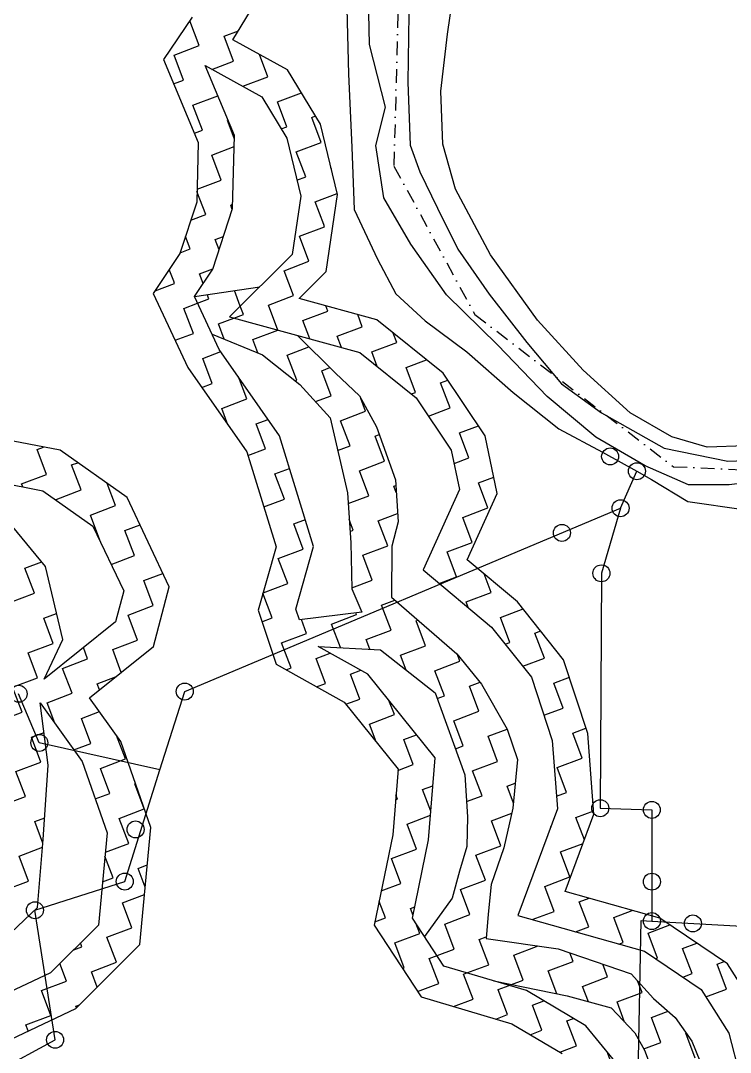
# Model space of a CAD drawing. Header units: metres. Extents: x 307096 to 311250, y 1932270 to 1936190.
# Drawn here: x 309086.2 to 309346.1, y 1935112.3 to 1935490.2 of the extents above; entities that cross this region are included whole.
import ezdxf

# ---------------------------------------------------------------- set-up
doc = ezdxf.new("R2010")
doc.units = ezdxf.units.M
doc.linetypes.add('DASHDOT', pattern=[1, 0.5, -0.25, 0, -0.25])
for name, color, linetype in [('LINE_WATER', 4, 'Continuous'), ('POLY_HATCH', 12, 'Continuous'), ('POLY_PARCEL', 6, 'Continuous'), ('POLY_WATER', 4, 'Continuous'), ('V_BOUND_STREAM_LINE', 7, 'DASHDOT')]:
    doc.layers.add(name, color=color, linetype=linetype)

msp = doc.modelspace()

# ---------------------------------------------------------------- linework, layer by layer
for centre in [(309302.09, 1935330.59), (309311.89, 1935325.16), (309305.9, 1935311.6), (309284.44, 1935302.57), (309298.87, 1935287.77), (309085.48, 1935243.66), (309146.29, 1935244.48), (309093.05, 1935225.68), (309298.48, 1935201.72), (309317.35, 1935201.14), (309128.3, 1935193.98), (309124.32, 1935174.88), (309317.37, 1935174.84), (309091.46, 1935164.39), (309317.38, 1935160.39), (309332.38, 1935159.55), (309098.83, 1935116.91)]:
    msp.add_circle(centre, 3.11)
at = {"layer": 'LINE_WATER'}
for p, q in [((309213.92, 1935481.51), (309213.52, 1935504.08)), ((309228.36, 1935492.54), (309228, 1935467.66)), ((309219.83, 1935458.53), (309213.92, 1935481.51)), ((309228, 1935467.66), (309228.9, 1935444.53)), ((309216.31, 1935444.46), (309219.83, 1935458.53)), ((309219.16, 1935425.32), (309216.31, 1935444.46)), ((309228.9, 1935444.53), (309232.4, 1935434.83)), ((309232.4, 1935434.83), (309238.88, 1935421.47)), ((309229.06, 1935408.3), (309219.16, 1935425.32)), ((309238.88, 1935421.47), (309246.27, 1935406.53)), ((309242.18, 1935389.82), (309229.06, 1935408.3)), ((309246.27, 1935406.53), (309257.79, 1935389.96)), ((309261, 1935371.35), (309242.18, 1935389.82)), ((309257.79, 1935389.96), (309271.62, 1935372.35)), ((309279.05, 1935352.59), (309261, 1935371.35)), ((309271.62, 1935372.35), (309284.23, 1935357.14)), ((309284.23, 1935357.14), (309298.93, 1935346.56)), ((309296.89, 1935337.67), (309279.05, 1935352.59)), ((309298.93, 1935346.56), (309321.85, 1935333.65)), ((309314.88, 1935327.09), (309296.89, 1935337.67)), ((309321.85, 1935333.65), (309345.22, 1935328.89)), ((309330.77, 1935320.17), (309314.88, 1935327.09)), ((309345.22, 1935328.89), (309357.7, 1935329.29)), ((309360.58, 1935321.97), (309345.66, 1935320.17)), ((309345.66, 1935320.17), (309330.77, 1935320.17))]:
    msp.add_line(p, q, dxfattribs=at)
at = {"layer": 'POLY_HATCH'}
for p, q in [((309163.96, 1935483.15), (309171.73, 1935496.01)), ((309149, 1935491.47), (309138.47, 1935475.95)), ((309183.95, 1935472.17), (309163.96, 1935483.15)), ((309138.47, 1935475.95), (309151.25, 1935445.61)), ((309164.52, 1935448.11), (309153.73, 1935473.71)), ((309153.73, 1935473.71), (309174.5, 1935462.3)), ((309196.01, 1935452.29), (309183.95, 1935472.17)), ((309174.5, 1935462.3), (309183.67, 1935447.2)), ((309202.26, 1935426.46), (309196.01, 1935452.29)), ((309163.81, 1935421.37), (309164.52, 1935448.11)), ((309183.67, 1935447.2), (309188.83, 1935425.85)), ((309151.25, 1935445.61), (309150.67, 1935423.65)), ((309188.83, 1935425.85), (309185.69, 1935404.58)), ((309198.1, 1935398.32), (309202.26, 1935426.46)), ((309150.67, 1935423.65), (309144.56, 1935404.96)), ((309156.54, 1935399.15), (309163.81, 1935421.37)), ((309144.56, 1935404.96), (309134.79, 1935390.27)), ((309185.69, 1935404.58), (309162.72, 1935381.67)), ((309149.88, 1935389.13), (309156.54, 1935399.15)), ((309188.15, 1935388.39), (309198.1, 1935398.32)), ((309134.79, 1935390.27), (309147.45, 1935363.11)), ((309149.88, 1935389.13), (309173.83, 1935392.75)), ((309158.92, 1935369.73), (309149.88, 1935389.13)), ((309216.61, 1935380.6), (309188.15, 1935388.39)), ((309162.72, 1935381.67), (309210.47, 1935368.6)), ((309240.91, 1935361.05), (309216.61, 1935380.6)), ((309156.3, 1935375.36), (309174.75, 1935367.84)), ((309187.59, 1935374.86), (309201.47, 1935361.08)), ((309181.01, 1935338.18), (309158.92, 1935369.73)), ((309174.75, 1935367.84), (309188.5, 1935356.96)), ((309210.47, 1935368.6), (309231.07, 1935352.03)), ((309147.45, 1935363.11), (309169.01, 1935332.31)), ((309201.47, 1935361.08), (309210.24, 1935352.74)), ((309256.27, 1935338.12), (309240.91, 1935361.05)), ((309188.5, 1935356.96), (309199.57, 1935344.66)), ((309210.24, 1935352.74), (309216.51, 1935341.44)), ((309231.07, 1935352.03), (309243.89, 1935332.89)), ((309199.57, 1935344.66), (309205.87, 1935317.3)), ((309216.51, 1935341.44), (309223.46, 1935321.96)), ((309100.65, 1935332.83), (309073.22, 1935338.18)), ((309193.5, 1935297.59), (309181.01, 1935338.18)), ((309260.75, 1935316.99), (309256.27, 1935338.12)), ((309125.17, 1935315.54), (309100.65, 1935332.83)), ((309169.01, 1935332.31), (309179.74, 1935297.44)), ((309243.89, 1935332.89), (309246.94, 1935318.49)), ((309072.58, 1935322.26), (309094.33, 1935318.02)), ((309223.46, 1935321.96), (309224.41, 1935306.65)), ((309094.33, 1935318.02), (309112.7, 1935305.06)), ((309246.94, 1935318.49), (309233.59, 1935289)), ((309140.64, 1935282.85), (309125.17, 1935315.54)), ((309205.87, 1935317.3), (309207.18, 1935298.91)), ((309249.76, 1935292.71), (309260.75, 1935316.99)), ((309095.29, 1935290.3), (309079.96, 1935308.9)), ((309224.41, 1935306.65), (309222.14, 1935297.75)), ((309112.7, 1935305.06), (309123.95, 1935281.3)), ((309179.74, 1935297.44), (309173.16, 1935274.29)), ((309186.97, 1935274.62), (309193.5, 1935297.59)), ((309207.18, 1935298.91), (309207.48, 1935282.15)), ((309222.14, 1935297.75), (309222.07, 1935278.99)), ((309268.17, 1935277.38), (309249.76, 1935292.71)), ((309101.62, 1935263.56), (309095.29, 1935290.3)), ((309233.59, 1935289), (309258.68, 1935268.11)), ((309123.95, 1935281.3), (309120.98, 1935270.02)), ((309134.89, 1935260.99), (309140.64, 1935282.85)), ((309207.48, 1935282.15), (309211.14, 1935273.49)), ((309222.07, 1935278.99), (309245.96, 1935258.27)), ((309285.06, 1935256.1), (309268.17, 1935277.38)), ((309173.16, 1935274.29), (309179.81, 1935254.52)), ((309188.29, 1935270.72), (309186.97, 1935274.62)), ((309211.14, 1935273.49), (309188.29, 1935270.72)), ((309120.98, 1935270.02), (309094.81, 1935249)), ((309258.68, 1935268.11), (309273.26, 1935249.75)), ((309094.81, 1935249), (309101.62, 1935263.56)), ((309111.44, 1935242.16), (309134.89, 1935260.99)), ((309213.38, 1935250.81), (309195.21, 1935261.01)), ((309195.21, 1935261.01), (309217.95, 1935259.73)), ((309217.95, 1935259.73), (309237.96, 1935243.97)), ((309245.96, 1935258.27), (309254.96, 1935247.2)), ((309179.81, 1935254.52), (309204.69, 1935240.55)), ((309293.9, 1935229.1), (309285.06, 1935256.1)), ((309237.99, 1935220.23), (309213.38, 1935250.81)), ((309254.96, 1935247.2), (309264.41, 1935230.67)), ((309273.26, 1935249.75), (309280.86, 1935226.51)), ((309237.96, 1935243.97), (309248.89, 1935213.94)), ((309096.34, 1935217.46), (309093.39, 1935240.3)), ((309093.39, 1935240.3), (309108.76, 1935218.87)), ((309122.88, 1935226.21), (309111.44, 1935242.16)), ((309204.69, 1935240.55), (309224.41, 1935216.05)), ((309264.41, 1935230.67), (309268.18, 1935219.63)), ((309296.16, 1935199.62), (309293.9, 1935229.1)), ((309133.91, 1935194.7), (309122.88, 1935226.21)), ((309280.86, 1935226.51), (309282.78, 1935201.49)), ((309235.57, 1935190.11), (309237.99, 1935220.23)), ((309094.47, 1935190.32), (309096.34, 1935217.46)), ((309108.76, 1935218.87), (309117.9, 1935192.76)), ((309224.41, 1935216.05), (309222.48, 1935191.96)), ((309268.18, 1935219.63), (309266.49, 1935201.72)), ((309248.89, 1935213.94), (309249.84, 1935198.63)), ((309266.49, 1935201.72), (309263.13, 1935187.19)), ((309282.78, 1935201.49), (309268.31, 1935162.41)), ((309249.84, 1935198.63), (309249.55, 1935187.67)), ((309285.64, 1935171.23), (309296.16, 1935199.62)), ((309129.82, 1935151.78), (309133.91, 1935194.7)), ((309092.42, 1935165.33), (309094.47, 1935190.32)), ((309117.9, 1935192.76), (309114.68, 1935158.92)), ((309222.48, 1935191.96), (309215.71, 1935158.86)), ((309229.73, 1935161.53), (309235.57, 1935190.11)), ((309249.55, 1935187.67), (309246.93, 1935178.64)), ((309263.13, 1935187.19), (309258.53, 1935173.8)), ((309246.93, 1935178.64), (309244.21, 1935168.78)), ((309258.53, 1935173.8), (309257.4, 1935162.93)), ((309320.22, 1935161.46), (309285.64, 1935171.23)), ((309244.21, 1935168.78), (309234.14, 1935154.78)), ((309077.29, 1935151.05), (309092.42, 1935165.33)), ((309241.24, 1935143.92), (309229.73, 1935161.53)), ((309257.4, 1935162.93), (309256.7, 1935153.98)), ((309268.31, 1935162.41), (309314.61, 1935149.33)), ((309345.05, 1935144.78), (309320.22, 1935161.46)), ((309114.68, 1935158.92), (309097.19, 1935141.46)), ((309215.71, 1935158.86), (309232.84, 1935132.65)), ((309106.37, 1935128.38), (309129.82, 1935151.78)), ((309256.7, 1935153.98), (309283.03, 1935150.25)), ((309283.03, 1935150.25), (309309.81, 1935141.06)), ((309314.61, 1935149.33), (309335.37, 1935135.38)), ((309357.76, 1935124.61), (309345.05, 1935144.78)), ((309097.19, 1935141.46), (309066.71, 1935127.11)), ((309271.4, 1935134.94), (309241.24, 1935143.92)), ((309309.81, 1935141.06), (309318.02, 1935132.11)), ((309259.46, 1935138.5), (309286.29, 1935132.99)), ((309293.23, 1935122.05), (309271.4, 1935134.94)), ((309286.29, 1935132.99), (309302.41, 1935128.63)), ((309335.37, 1935135.38), (309345.5, 1935119.31)), ((309232.84, 1935132.65), (309266.08, 1935122.76)), ((309318.02, 1935132.11), (309325.91, 1935125.04)), ((309066.85, 1935109.76), (309106.37, 1935128.38)), ((309302.41, 1935128.63), (309311.1, 1935119.45)), ((309266.08, 1935122.76), (309284.51, 1935111.87)), ((309312.07, 1935099.1), (309293.23, 1935122.05)), ((309325.91, 1935125.04), (309331.95, 1935116.47)), ((309311.1, 1935119.45), (309314.67, 1935113.16)), ((309345.5, 1935119.31), (309353.46, 1935088.6)), ((309331.95, 1935116.47), (309336.55, 1935105.35)), ((309314.67, 1935113.16), (309318.52, 1935102.96))]:
    msp.add_line(p, q, dxfattribs=at)
at = {"layer": 'POLY_HATCH', "linetype": 'Continuous'}
for p, q in [((309151.56, 1935481.05), (309148.12, 1935490.17)), ((309160.71, 1935484.5), (309165.97, 1935486.49)), ((309164.17, 1935475.34), (309160.71, 1935484.5)), ((309142.4, 1935477.59), (309151.56, 1935481.05)), ((309145.85, 1935468.43), (309142.4, 1935477.59)), ((309176.78, 1935469.64), (309173.71, 1935477.8)), ((309156.22, 1935472.34), (309164.17, 1935475.34)), ((309167.62, 1935466.19), (309176.78, 1935469.64)), ((309142.21, 1935467.06), (309145.85, 1935468.43)), ((309167.67, 1935466.05), (309167.62, 1935466.19)), ((309149.31, 1935459.28), (309158.37, 1935462.7)), ((309180.24, 1935460.48), (309189.03, 1935463.8)), ((309152.76, 1935450.12), (309149.31, 1935459.28)), ((309183.69, 1935451.32), (309180.24, 1935460.48)), ((309192.85, 1935454.78), (309194.2, 1935455.29)), ((309196.3, 1935445.62), (309192.85, 1935454.78)), ((309161.92, 1935453.57), (309162.18, 1935453.67)), ((309164.49, 1935446.77), (309161.92, 1935453.57)), ((309181.63, 1935450.55), (309183.69, 1935451.32)), ((309149.82, 1935449.01), (309152.76, 1935450.12)), ((309156.22, 1935440.96), (309164.41, 1935444.05)), ((309187.14, 1935442.17), (309196.3, 1935445.62)), ((309159.67, 1935431.8), (309156.22, 1935440.96)), ((309190.6, 1935433.01), (309187.14, 1935442.17)), ((309199.76, 1935436.46), (309199.84, 1935436.49)), ((309200, 1935435.82), (309199.76, 1935436.46)), ((309150.8, 1935428.46), (309159.67, 1935431.8)), ((309187.39, 1935431.8), (309190.6, 1935433.01)), ((309153.97, 1935419.19), (309150.78, 1935427.64)), ((309194.05, 1935423.85), (309202.16, 1935426.91)), ((309197.21, 1935415.47), (309194.05, 1935423.85)), ((309163.12, 1935422.64), (309163.85, 1935422.92)), ((309163.72, 1935421.07), (309163.12, 1935422.64)), ((309148.54, 1935417.14), (309153.97, 1935419.19)), ((309188.35, 1935411.24), (309197.51, 1935414.69)), ((309197.51, 1935414.69), (309197.21, 1935415.47)), ((309148.26, 1935406.58), (309146.56, 1935411.09)), ((309157.42, 1935410.03), (309160.48, 1935411.18)), ((309158.86, 1935406.23), (309157.42, 1935410.03)), ((309191.8, 1935402.08), (309188.35, 1935411.24)), ((309144.64, 1935405.21), (309148.26, 1935406.58)), ((309182.65, 1935398.62), (309191.8, 1935402.08)), ((309142.27, 1935394.74), (309140.63, 1935399.07)), ((309151.72, 1935397.42), (309156.57, 1935399.25)), ((309153.04, 1935393.9), (309151.72, 1935397.42)), ((309186.1, 1935389.47), (309182.65, 1935398.62)), ((309135.46, 1935391.29), (309142.56, 1935393.96)), ((309142.56, 1935393.96), (309142.27, 1935394.74)), ((309155.17, 1935388.26), (309154.57, 1935389.84)), ((309166.64, 1935385.58), (309164.47, 1935391.34)), ((309146.01, 1935384.81), (309151.02, 1935386.69)), ((309151.02, 1935386.69), (309155.17, 1935388.26)), ((309176.94, 1935386.01), (309186.1, 1935389.47)), ((309180.4, 1935376.85), (309176.94, 1935386.01)), ((309149.47, 1935375.65), (309146.01, 1935384.81)), ((309164.29, 1935381.24), (309167.78, 1935382.56)), ((309167.78, 1935382.56), (309166.64, 1935385.58)), ((309189.56, 1935380.31), (309198.71, 1935383.76)), ((309198.71, 1935383.76), (309197.98, 1935385.7)), ((309211.33, 1935378.06), (309209.65, 1935382.51)), ((309158.63, 1935379.1), (309164.29, 1935381.24)), ((309160.72, 1935373.56), (309158.63, 1935379.1)), ((309192.07, 1935373.64), (309189.56, 1935380.31)), ((309142.78, 1935373.12), (309149.47, 1935375.65)), ((309171.24, 1935373.4), (309180.36, 1935376.84)), ((309180.36, 1935376.84), (309180.4, 1935376.85)), ((309202.17, 1935374.6), (309211.33, 1935378.06)), ((309223.94, 1935372.35), (309222.67, 1935375.73)), ((309173.08, 1935368.53), (309171.24, 1935373.4)), ((309203.74, 1935370.44), (309202.17, 1935374.6)), ((309214.78, 1935368.9), (309223.94, 1935372.35)), ((309152.92, 1935366.49), (309159.46, 1935368.96)), ((309183.85, 1935367.69), (309191.79, 1935370.69)), ((309187.31, 1935358.54), (309183.85, 1935367.69)), ((309216.82, 1935363.49), (309214.78, 1935368.9)), ((309156.38, 1935357.33), (309152.92, 1935366.49)), ((309227.39, 1935363.2), (309234.78, 1935365.98)), ((309168.99, 1935351.63), (309165.95, 1935359.7)), ((309196.46, 1935361.99), (309199.43, 1935363.11)), ((309199.92, 1935352.83), (309196.46, 1935361.99)), ((309230.85, 1935354.04), (309227.39, 1935363.2)), ((309152.51, 1935355.87), (309156.38, 1935357.33)), ((309186.77, 1935358.33), (309187.31, 1935358.54)), ((309240.01, 1935357.49), (309242.63, 1935358.48)), ((309243.46, 1935348.33), (309240.01, 1935357.49)), ((309194.17, 1935350.66), (309199.92, 1935352.83)), ((309229.3, 1935353.45), (309230.85, 1935354.04)), ((309159.83, 1935348.17), (309168.99, 1935351.63)), ((309212.53, 1935347.13), (309210.78, 1935351.76)), ((309235.54, 1935345.35), (309243.46, 1935348.33)), ((309162.08, 1935342.2), (309159.83, 1935348.17)), ((309203.37, 1935343.67), (309212.53, 1935347.13)), ((309172.44, 1935342.47), (309176.84, 1935344.13)), ((309175.9, 1935333.31), (309172.44, 1935342.47)), ((309206.83, 1935334.52), (309203.37, 1935343.67)), ((309246.92, 1935339.18), (309253.82, 1935341.78)), ((309215.99, 1935337.97), (309217.54, 1935338.56)), ((309219.44, 1935328.81), (309215.99, 1935337.97)), ((309250.37, 1935330.02), (309246.92, 1935339.18)), ((309092.27, 1935333.15), (309094.57, 1935334.02)), ((309095.72, 1935323.99), (309092.27, 1935333.15)), ((309169.45, 1935330.88), (309175.9, 1935333.31)), ((309202.3, 1935332.81), (309206.83, 1935334.52)), ((309244.93, 1935327.97), (309250.37, 1935330.02)), ((309104.88, 1935327.45), (309107.1, 1935328.28)), ((309108.34, 1935318.29), (309104.88, 1935327.45)), ((309179.35, 1935324.15), (309184.7, 1935326.17)), ((309210.28, 1935325.36), (309219.44, 1935328.81)), ((309086.57, 1935320.54), (309095.72, 1935323.99)), ((309182.81, 1935314.99), (309179.35, 1935324.15)), ((309213.74, 1935316.2), (309210.28, 1935325.36)), ((309253.82, 1935320.86), (309259.48, 1935322.99)), ((309086.97, 1935319.45), (309086.57, 1935320.54)), ((309099.18, 1935314.83), (309108.34, 1935318.29)), ((309120.95, 1935312.58), (309117.9, 1935320.66)), ((309222.9, 1935319.65), (309223.59, 1935319.92)), ((309223.74, 1935317.41), (309222.9, 1935319.65)), ((309257.28, 1935311.7), (309253.82, 1935320.86)), ((309099.3, 1935314.52), (309099.18, 1935314.83)), ((309175.22, 1935312.13), (309182.81, 1935314.99)), ((309206.16, 1935313.34), (309213.74, 1935316.2)), ((309111.79, 1935309.13), (309120.95, 1935312.58)), ((309248.12, 1935308.25), (309257.28, 1935311.7)), ((309115.25, 1935299.97), (309111.79, 1935309.13)), ((309186.26, 1935305.84), (309190.48, 1935307.43)), ((309208.03, 1935303.59), (309206.57, 1935307.46)), ((309217.19, 1935307.04), (309224.22, 1935309.69)), ((309220.65, 1935297.88), (309217.19, 1935307.04)), ((309251.58, 1935299.09), (309248.12, 1935308.25)), ((309124.4, 1935303.43), (309129.92, 1935305.51)), ((309127.86, 1935294.27), (309124.4, 1935303.43)), ((309189.72, 1935296.68), (309186.26, 1935305.84)), ((309206.88, 1935303.15), (309208.03, 1935303.59)), ((309115.13, 1935299.93), (309115.25, 1935299.97)), ((309242.42, 1935295.63), (309251.58, 1935299.09)), ((309180.56, 1935293.22), (309189.72, 1935296.68)), ((309211.49, 1935294.43), (309220.65, 1935297.88)), ((309245.87, 1935286.48), (309242.42, 1935295.63)), ((309087.77, 1935289.61), (309093.94, 1935291.94)), ((309119.33, 1935291.05), (309127.86, 1935294.27)), ((309184.01, 1935284.07), (309180.56, 1935293.22)), ((309214.94, 1935285.27), (309211.49, 1935294.43)), ((309091.23, 1935280.45), (309087.77, 1935289.61)), ((309131.31, 1935285.11), (309138.32, 1935287.75)), ((309134.77, 1935275.95), (309131.31, 1935285.11)), ((309174.97, 1935280.65), (309184.01, 1935284.07)), ((309207.47, 1935282.45), (309214.94, 1935285.27)), ((309239.51, 1935284.08), (309245.87, 1935286.48)), ((309258.48, 1935280.77), (309255.91, 1935287.59)), ((309082.24, 1935277.06), (309091.23, 1935280.45)), ((309178.31, 1935271.45), (309174.91, 1935280.45)), ((309249.33, 1935277.32), (309258.48, 1935280.77)), ((309218.4, 1935276.11), (309223.26, 1935277.95)), ((309250.11, 1935275.25), (309249.33, 1935277.32)), ((309094.68, 1935271.29), (309099.37, 1935273.06)), ((309125.61, 1935272.5), (309134.77, 1935275.95)), ((309200.08, 1935269.2), (309209.24, 1935272.66)), ((309209.24, 1935272.66), (309209.02, 1935273.23)), ((309221.85, 1935266.95), (309218.4, 1935276.11)), ((309261.94, 1935271.61), (309270.26, 1935274.75)), ((309098.13, 1935262.13), (309094.68, 1935271.29)), ((309129.06, 1935263.34), (309125.61, 1935272.5)), ((309174.59, 1935270.05), (309178.31, 1935271.45)), ((309190.92, 1935265.75), (309189.01, 1935270.81)), ((309203.34, 1935260.55), (309200.08, 1935269.2)), ((309231.01, 1935270.41), (309231.67, 1935270.66)), ((309234.46, 1935261.25), (309231.01, 1935270.41)), ((309265.39, 1935262.46), (309261.94, 1935271.61)), ((309181.76, 1935262.29), (309190.92, 1935265.75)), ((309212.69, 1935263.5), (309221.85, 1935266.95)), ((309274.55, 1935265.91), (309276.65, 1935266.7)), ((309278.01, 1935256.75), (309274.55, 1935265.91)), ((309088.98, 1935258.68), (309098.13, 1935262.13)), ((309119.91, 1935259.88), (309129.06, 1935263.34)), ((309185.22, 1935253.14), (309181.76, 1935262.29)), ((309214.03, 1935259.95), (309212.69, 1935263.5)), ((309263.68, 1935261.81), (309265.39, 1935262.46)), ((309092.43, 1935249.52), (309088.98, 1935258.68)), ((309110.75, 1935256.43), (309109.19, 1935260.55)), ((309123.07, 1935251.5), (309119.91, 1935259.88)), ((309194.38, 1935256.59), (309199.58, 1935258.55)), ((309225.31, 1935257.8), (309234.46, 1935261.25)), ((309227.38, 1935252.3), (309225.31, 1935257.8)), ((309247.08, 1935255.55), (309246.13, 1935258.07)), ((309101.59, 1935252.97), (309110.75, 1935256.43)), ((309197.83, 1935247.43), (309194.38, 1935256.59)), ((309237.92, 1935252.09), (309247.08, 1935255.55)), ((309270.07, 1935253.76), (309278.01, 1935256.75)), ((309105.04, 1935243.82), (309101.59, 1935252.97)), ((309183.46, 1935252.47), (309185.22, 1935253.14)), ((309206.99, 1935250.89), (309210.73, 1935252.3)), ((309210.44, 1935241.73), (309206.99, 1935250.89)), ((309241.37, 1935242.93), (309237.92, 1935252.09)), ((309083.27, 1935246.07), (309092.43, 1935249.52)), ((309114.2, 1935247.27), (309120.99, 1935249.83)), ((309115.04, 1935245.05), (309114.2, 1935247.27)), ((309194.6, 1935246.22), (309197.83, 1935247.43)), ((309250.53, 1935246.39), (309254.43, 1935247.86)), ((309253.99, 1935237.23), (309250.53, 1935246.39)), ((309281.46, 1935247.59), (309287.14, 1935249.74)), ((309284.91, 1935238.44), (309281.46, 1935247.59)), ((309086.73, 1935236.91), (309083.27, 1935246.07)), ((309095.89, 1935240.36), (309105.04, 1935243.82)), ((309238.71, 1935241.93), (309241.37, 1935242.93)), ((309098.7, 1935232.89), (309095.89, 1935240.36)), ((309205.31, 1935239.79), (309210.44, 1935241.73)), ((309223.06, 1935236.03), (309221.1, 1935241.21)), ((309078.36, 1935233.75), (309086.73, 1935236.91)), ((309108.5, 1935234.66), (309115.05, 1935237.13)), ((309213.9, 1935232.57), (309223.06, 1935236.03)), ((309244.83, 1935233.78), (309253.99, 1935237.23)), ((309277.83, 1935235.77), (309284.91, 1935238.44)), ((309111.95, 1935225.5), (309108.5, 1935234.66)), ((309216.35, 1935226.06), (309213.9, 1935232.57)), ((309248.28, 1935224.62), (309244.83, 1935233.78)), ((309288.37, 1935229.28), (309293.24, 1935231.12)), ((309090.18, 1935227.75), (309094.78, 1935229.49)), ((309093.64, 1935218.59), (309090.18, 1935227.75)), ((309124.57, 1935219.8), (309121.33, 1935228.36)), ((309226.51, 1935226.87), (309231.22, 1935228.64)), ((309257.44, 1935228.07), (309264.4, 1935230.7)), ((309260.89, 1935218.91), (309257.44, 1935228.07)), ((309291.82, 1935220.12), (309288.37, 1935229.28)), ((309105.7, 1935223.14), (309111.95, 1935225.5)), ((309229.97, 1935217.71), (309226.51, 1935226.87)), ((309245.4, 1935223.53), (309248.28, 1935224.62)), ((309115.41, 1935216.34), (309124.57, 1935219.8)), ((309282.67, 1935216.67), (309291.82, 1935220.12)), ((309084.48, 1935215.14), (309093.64, 1935218.59)), ((309118.86, 1935207.18), (309115.41, 1935216.34)), ((309224.38, 1935215.6), (309229.97, 1935217.71)), ((309251.74, 1935215.46), (309260.89, 1935218.91)), ((309286.12, 1935207.51), (309282.67, 1935216.67)), ((309087.93, 1935205.98), (309084.48, 1935215.14)), ((309255.19, 1935206.3), (309251.74, 1935215.46)), ((309128.02, 1935210.64), (309128.29, 1935210.74)), ((309131.47, 1935201.48), (309128.02, 1935210.64)), ((309233.42, 1935208.55), (309237.17, 1935209.96)), ((309236.42, 1935200.61), (309233.42, 1935208.55)), ((309264.35, 1935209.76), (309267.35, 1935210.89)), ((309266.67, 1935203.61), (309264.35, 1935209.76)), ((309295.28, 1935210.96), (309295.29, 1935210.97)), ((309295.29, 1935210.93), (309295.28, 1935210.96)), ((309079.55, 1935202.82), (309087.93, 1935205.98)), ((309113.55, 1935205.18), (309118.86, 1935207.18)), ((309223.51, 1935204.81), (309224.26, 1935205.1)), ((309224.26, 1935205.1), (309223.66, 1935206.68)), ((309249.5, 1935204.15), (309255.19, 1935206.3)), ((309282.43, 1935206.11), (309286.12, 1935207.51)), ((309122.32, 1935198.03), (309131.47, 1935201.48)), ((309091.39, 1935196.82), (309095.01, 1935198.19)), ((309125.77, 1935188.87), (309122.32, 1935198.03)), ((309227.72, 1935195.94), (309236.3, 1935199.18)), ((309258.65, 1935197.14), (309266.08, 1935199.95)), ((309262.1, 1935187.99), (309258.65, 1935197.14)), ((309289.57, 1935198.35), (309296.07, 1935200.8)), ((309292.66, 1935190.17), (309289.57, 1935198.35)), ((309094.36, 1935188.94), (309091.39, 1935196.82)), ((309231.17, 1935186.78), (309227.72, 1935195.94)), ((309280.32, 1935194.86), (309280.42, 1935194.89)), ((309280.42, 1935194.89), (309280.38, 1935195)), ((309085.68, 1935184.21), (309094.24, 1935187.43)), ((309117.23, 1935185.64), (309125.77, 1935188.87)), ((309222.01, 1935183.33), (309231.17, 1935186.78)), ((309252.94, 1935184.53), (309262.1, 1935187.99)), ((309283.87, 1935185.74), (309292.18, 1935188.87)), ((309287.33, 1935176.58), (309283.87, 1935185.74)), ((309089.14, 1935175.05), (309085.68, 1935184.21)), ((309120.07, 1935176.25), (309117.08, 1935184.16)), ((309225.47, 1935174.17), (309222.01, 1935183.33)), ((309256.4, 1935175.37), (309252.94, 1935184.53)), ((309129.23, 1935179.71), (309132.6, 1935180.98)), ((309131.82, 1935172.82), (309129.23, 1935179.71)), ((309079.98, 1935171.6), (309089.14, 1935175.05)), ((309116.19, 1935174.79), (309120.07, 1935176.25)), ((309247.24, 1935171.92), (309256.4, 1935175.37)), ((309278.17, 1935173.12), (309287.33, 1935176.58)), ((309218.29, 1935171.46), (309225.47, 1935174.17)), ((309250.69, 1935162.76), (309247.24, 1935171.92)), ((309281.62, 1935163.97), (309278.17, 1935173.12)), ((309123.52, 1935167.1), (309131.57, 1935170.13)), ((309126.98, 1935157.94), (309123.52, 1935167.1)), ((309219.76, 1935161.55), (309217.49, 1935167.58)), ((309290.78, 1935167.42), (309294.35, 1935168.77)), ((309294.23, 1935158.26), (309290.78, 1935167.42)), ((309228.92, 1935165.01), (309230.56, 1935165.63)), ((309229.9, 1935162.4), (309228.92, 1935165.01)), ((309273.57, 1935160.93), (309281.62, 1935163.97)), ((309303.39, 1935161.72), (309310.21, 1935164.29)), ((309215.97, 1935160.12), (309219.76, 1935161.55)), ((309232.38, 1935155.85), (309230.93, 1935159.69)), ((309241.53, 1935159.31), (309250.69, 1935162.76)), ((309244.99, 1935150.15), (309241.53, 1935159.31)), ((309306.85, 1935152.56), (309303.39, 1935161.72)), ((309117.82, 1935154.48), (309126.98, 1935157.94)), ((309223.22, 1935152.4), (309232.38, 1935155.85)), ((309289.42, 1935156.45), (309294.23, 1935158.26)), ((309316.01, 1935156.01), (309323.9, 1935158.99)), ((309316.03, 1935155.96), (309316.01, 1935156.01)), ((309319.46, 1935146.85), (309316.03, 1935155.96)), ((309108.66, 1935151.03), (309108.14, 1935152.4)), ((309121.27, 1935145.33), (309117.82, 1935154.48)), ((309226.67, 1935143.24), (309223.22, 1935152.4)), ((309254.15, 1935153.6), (309256.74, 1935154.58)), ((309257.6, 1935144.44), (309254.15, 1935153.6)), ((309305.28, 1935151.97), (309306.85, 1935152.56)), ((309328.62, 1935150.31), (309333.87, 1935152.29)), ((309105.63, 1935149.89), (309108.66, 1935151.03)), ((309238.71, 1935147.78), (309244.99, 1935150.15)), ((309266.76, 1935147.9), (309275.73, 1935151.28)), ((309288.53, 1935145.65), (309287.36, 1935148.77)), ((309332.07, 1935141.15), (309328.62, 1935150.31)), ((309102.96, 1935138.42), (309100.54, 1935144.81)), ((309112.11, 1935141.87), (309121.27, 1935145.33)), ((309235.83, 1935146.69), (309238.71, 1935147.78)), ((309239.29, 1935137.53), (309235.83, 1935146.69)), ((309249.61, 1935141.43), (309257.6, 1935144.44)), ((309270.21, 1935138.74), (309266.76, 1935147.9)), ((309279.37, 1935142.19), (309288.53, 1935145.65)), ((309301.14, 1935139.95), (309299.37, 1935144.65)), ((309318.71, 1935146.57), (309319.46, 1935146.85)), ((309341.23, 1935144.61), (309343.84, 1935145.59)), ((309344.69, 1935135.45), (309341.23, 1935144.61)), ((309114.24, 1935136.23), (309112.11, 1935141.87)), ((309226.07, 1935143.01), (309226.67, 1935143.24)), ((309248.44, 1935140.99), (309249.61, 1935141.43)), ((309251.9, 1935131.83), (309248.44, 1935140.99)), ((309279.39, 1935142.14), (309279.37, 1935142.19)), ((309282.55, 1935133.76), (309279.39, 1935142.14)), ((309328.69, 1935139.87), (309332.07, 1935141.15)), ((309093.8, 1935134.96), (309102.96, 1935138.42)), ((309231.55, 1935134.62), (309239.29, 1935137.53)), ((309261.06, 1935135.29), (309265.11, 1935136.82)), ((309266.01, 1935137.15), (309270.21, 1935138.74)), ((309291.99, 1935136.49), (309301.14, 1935139.95)), ((309313.76, 1935134.24), (309312.14, 1935138.52)), ((309097.25, 1935125.8), (309093.8, 1935134.96)), ((309261.08, 1935135.23), (309261.06, 1935135.29)), ((309264.51, 1935126.13), (309261.08, 1935135.23)), ((309294.1, 1935130.88), (309291.99, 1935136.49)), ((309304.6, 1935130.79), (309313.76, 1935134.24)), ((309337.13, 1935132.6), (309344.69, 1935135.45)), ((309106.41, 1935129.26), (309107.76, 1935129.77)), ((309106.64, 1935128.65), (309106.41, 1935129.26)), ((309244.71, 1935129.12), (309251.9, 1935131.83)), ((309273.67, 1935129.58), (309277.82, 1935131.15)), ((309277.12, 1935120.42), (309273.67, 1935129.58)), ((309307.4, 1935123.35), (309304.6, 1935130.79)), ((309088.09, 1935122.35), (309097.25, 1935125.8)), ((309260.21, 1935124.51), (309264.51, 1935126.13)), ((309317.21, 1935125.08), (309323.29, 1935127.38)), ((309088.92, 1935120.16), (309088.09, 1935122.35)), ((309286.28, 1935123.88), (309288.63, 1935124.76)), ((309289.74, 1935114.72), (309286.28, 1935123.88)), ((309320.67, 1935115.93), (309317.21, 1935125.08)), ((309272.8, 1935118.79), (309277.12, 1935120.42)), ((309329.82, 1935119.38), (309329.88, 1935119.4)), ((309333.28, 1935110.22), (309329.82, 1935119.38)), ((309283.6, 1935112.41), (309289.74, 1935114.72)), ((309314.44, 1935113.58), (309320.67, 1935115.93)), ((309302.35, 1935109.02), (309301.01, 1935112.57))]:
    msp.add_line(p, q, dxfattribs=at)
at = {"layer": 'POLY_HATCH', "color": 12, "lineweight": 0}
for p, q in [((309100.65, 1935332.83), (309073.22, 1935338.18)), ((309125.17, 1935315.54), (309100.65, 1935332.83)), ((309140.64, 1935282.85), (309125.17, 1935315.54)), ((309134.89, 1935260.99), (309140.64, 1935282.85)), ((309111.44, 1935242.16), (309134.89, 1935260.99)), ((309122.88, 1935226.21), (309111.44, 1935242.16)), ((309133.91, 1935194.7), (309122.88, 1935226.21)), ((309129.82, 1935151.78), (309133.91, 1935194.7)), ((309106.37, 1935128.38), (309129.82, 1935151.78)), ((309066.85, 1935109.76), (309106.37, 1935128.38))]:
    msp.add_line(p, q, dxfattribs=at)
at = {"layer": 'POLY_PARCEL'}
for p, q in [((309305.9, 1935311.6), (309311.89, 1935325.16)), ((309146.29, 1935244.48), (309305.9, 1935311.6)), ((309305.9, 1935311.6), (309298.87, 1935287.77)), ((309298.87, 1935287.77), (309298.48, 1935201.72)), ((309093.05, 1935225.68), (309085.48, 1935243.66)), ((309137.24, 1935215.82), (309146.29, 1935244.48)), ((309137.24, 1935215.82), (309093.05, 1935225.68)), ((309124.32, 1935174.88), (309137.24, 1935215.82)), ((309298.48, 1935201.72), (309317.35, 1935201.14)), ((309317.35, 1935201.14), (309317.38, 1935160.39)), ((309091.46, 1935164.39), (309124.32, 1935174.88)), ((309098.83, 1935116.91), (309091.46, 1935164.39)), ((309311.52, 1935065.49), (309313.49, 1935160.61)), ((309313.49, 1935160.61), (309317.38, 1935160.39)), ((309317.38, 1935160.39), (309387.13, 1935156.48)), ((309040.19, 1935084.95), (309098.83, 1935116.91))]:
    msp.add_line(p, q, dxfattribs=at)
at = {"layer": 'POLY_WATER'}
for p, q in [((309242.47, 1935485.29), (309244.84, 1935501.32)), ((309205.63, 1935494.58), (309206.24, 1935470.54)), ((309240.11, 1935464.37), (309242.47, 1935485.29)), ((309206.24, 1935470.54), (309207.48, 1935443.86)), ((309240.87, 1935444.94), (309240.11, 1935464.37)), ((309207.48, 1935443.86), (309208.37, 1935421)), ((309245.4, 1935428.46), (309240.87, 1935444.94)), ((309258.29, 1935404.43), (309245.4, 1935428.46)), ((309208.37, 1935421), (309216.85, 1935402.81)), ((309216.85, 1935402.81), (309223.63, 1935390.08)), ((309275.43, 1935380.48), (309258.29, 1935404.43)), ((309223.63, 1935390.08), (309234.35, 1935380.28)), ((309234.35, 1935380.28), (309249.6, 1935368.95)), ((309292.26, 1935362.21), (309275.43, 1935380.48)), ((309249.6, 1935368.95), (309266.59, 1935353.96)), ((309309.36, 1935346.5), (309292.26, 1935362.21)), ((309266.59, 1935353.96), (309283.3, 1935340.67)), ((309324.73, 1935337.78), (309309.36, 1935346.5)), ((309283.3, 1935340.67), (309299.29, 1935332.14)), ((309337.66, 1935333.94), (309324.73, 1935337.78)), ((309351.68, 1935334.49), (309337.66, 1935333.94)), ((309299.29, 1935332.14), (309311.89, 1935325.16)), ((309311.89, 1935325.16), (309317.26, 1935322.19)), ((309317.26, 1935322.19), (309330.57, 1935314.09)), ((309330.57, 1935314.09), (309350.93, 1935311.16))]:
    msp.add_line(p, q, dxfattribs=at)
at = {"layer": 'V_BOUND_STREAM_LINE', "ltscale": 10}
for p, q in [((309225.73, 1935543.08), (309222.9, 1935436.91)), ((309222.9, 1935436.91), (309252.57, 1935382.55)), ((309252.57, 1935382.55), (309325.26, 1935326.83)), ((309325.26, 1935326.83), (309398.74, 1935323.43))]:
    msp.add_line(p, q, dxfattribs=at)

doc.saveas('drawing.dxf')
